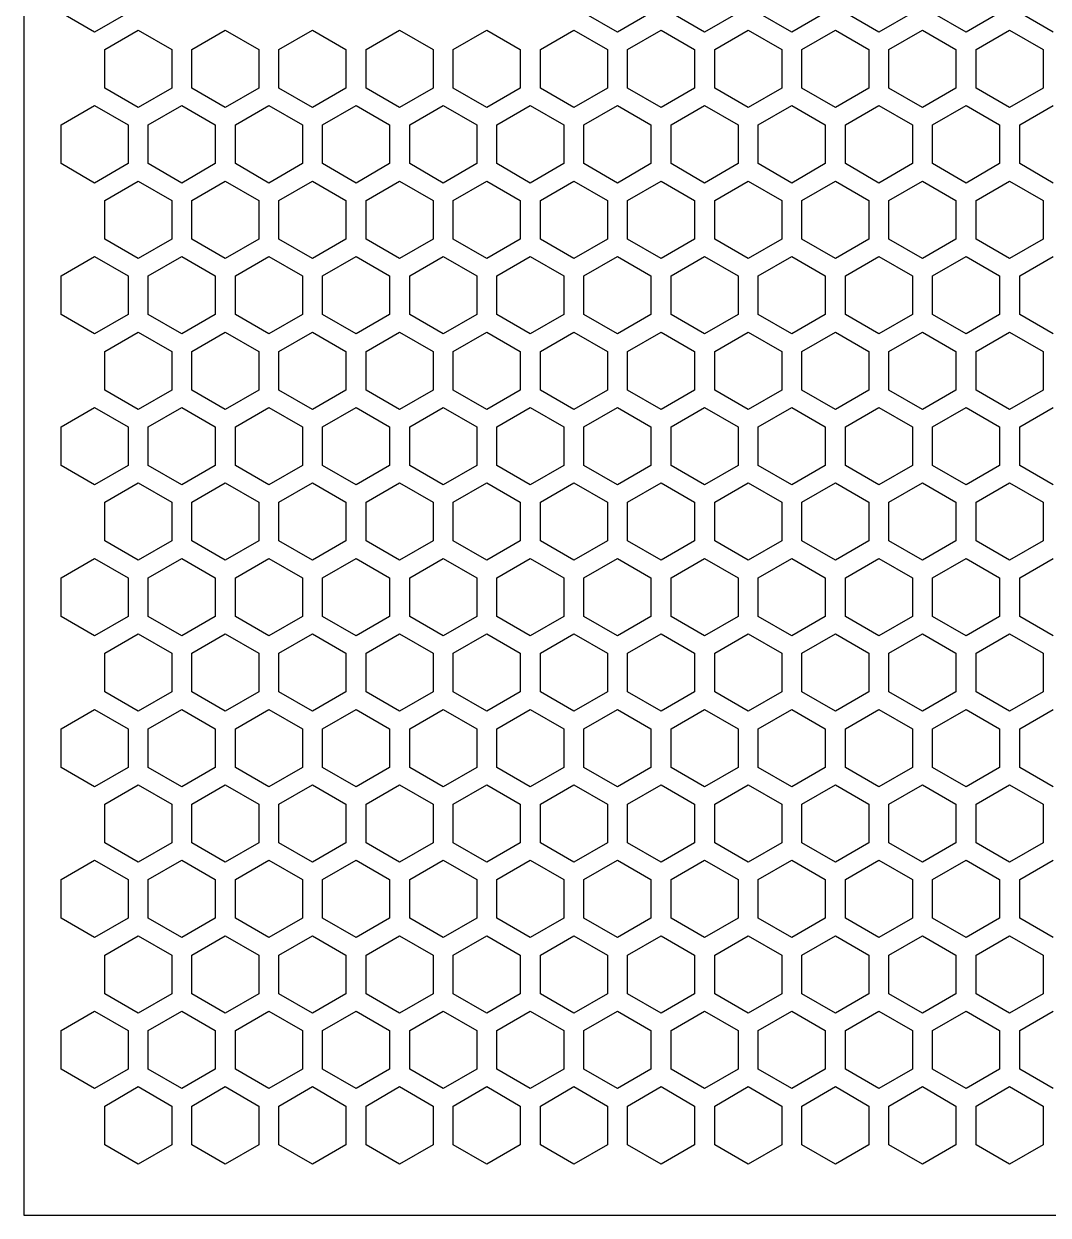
# Model space of a CAD drawing. Header units: metres. Extents: x 0 to 199, y -228 to 0.
# Drawn here: x 0 to 101.8, y -228 to -109.6 of the extents above; entities that cross this region are included whole.
import ezdxf

# ---------------------------------------------------------------- set-up
doc = ezdxf.new("R2010")
doc.units = ezdxf.units.M

msp = doc.modelspace()

# ---------------------------------------------------------------- linework, layer by layer
for p, q in [((0, 0), (0, -228)), ((7.03403, -110.418), (3.70391, -108.495)), ((10.3642, -108.495), (7.03403, -110.418)), ((58.9956, -110.418), (55.6654, -108.495)), ((62.3257, -108.495), (58.9956, -110.418)), ((67.6558, -110.418), (64.3257, -108.495)), ((70.9859, -108.495), (67.6558, -110.418)), ((76.3161, -110.418), (72.9859, -108.495)), ((79.6462, -108.495), (76.3161, -110.418)), ((84.9763, -110.418), (81.6462, -108.495)), ((88.3064, -108.495), (84.9763, -110.418)), ((93.6366, -110.418), (90.3064, -108.495)), ((96.9667, -108.495), (93.6366, -110.418)), ((102.297, -110.418), (98.9667, -108.495)), ((8.03403, -112.15), (11.3642, -110.227)), ((11.3642, -110.227), (14.6943, -112.15)), ((16.6943, -112.15), (20.0244, -110.227)), ((20.0244, -110.227), (23.3545, -112.15)), ((25.3545, -112.15), (28.6847, -110.227)), ((28.6847, -110.227), (32.0148, -112.15)), ((34.0148, -112.15), (37.3449, -110.227)), ((37.3449, -110.227), (40.675, -112.15)), ((42.675, -112.15), (46.0052, -110.227)), ((46.0052, -110.227), (49.3353, -112.15)), ((51.3353, -112.15), (54.6654, -110.227)), ((54.6654, -110.227), (57.9956, -112.15)), ((59.9956, -112.15), (63.3257, -110.227)), ((63.3257, -110.227), (66.6558, -112.15)), ((68.6558, -112.15), (71.9859, -110.227)), ((71.9859, -110.227), (75.3161, -112.15)), ((77.3161, -112.15), (80.6462, -110.227)), ((80.6462, -110.227), (83.9763, -112.15)), ((85.9763, -112.15), (89.3064, -110.227)), ((89.3064, -110.227), (92.6366, -112.15)), ((94.6366, -112.15), (97.9667, -110.227)), ((97.9667, -110.227), (101.297, -112.15)), ((8.03403, -115.995), (8.03403, -112.15)), ((14.6943, -112.15), (14.6943, -115.995)), ((16.6943, -115.995), (16.6943, -112.15)), ((23.3545, -112.15), (23.3545, -115.995)), ((25.3545, -115.995), (25.3545, -112.15)), ((32.0148, -112.15), (32.0148, -115.995)), ((34.0148, -115.995), (34.0148, -112.15)), ((40.675, -112.15), (40.675, -115.995)), ((42.675, -115.995), (42.675, -112.15)), ((49.3353, -112.15), (49.3353, -115.995)), ((51.3353, -115.995), (51.3353, -112.15)), ((57.9956, -112.15), (57.9956, -115.995)), ((59.9956, -115.995), (59.9956, -112.15)), ((66.6558, -112.15), (66.6558, -115.995)), ((68.6558, -115.995), (68.6558, -112.15)), ((75.3161, -112.15), (75.3161, -115.995)), ((77.3161, -115.995), (77.3161, -112.15)), ((83.9763, -112.15), (83.9763, -115.995)), ((85.9763, -115.995), (85.9763, -112.15)), ((92.6366, -112.15), (92.6366, -115.995)), ((94.6366, -115.995), (94.6366, -112.15)), ((101.297, -112.15), (101.297, -115.995)), ((11.3642, -117.918), (8.03403, -115.995)), ((14.6943, -115.995), (11.3642, -117.918)), ((20.0244, -117.918), (16.6943, -115.995)), ((23.3545, -115.995), (20.0244, -117.918)), ((28.6847, -117.918), (25.3545, -115.995)), ((32.0148, -115.995), (28.6847, -117.918)), ((37.3449, -117.918), (34.0148, -115.995)), ((40.675, -115.995), (37.3449, -117.918)), ((46.0052, -117.918), (42.675, -115.995)), ((49.3353, -115.995), (46.0052, -117.918)), ((54.6654, -117.918), (51.3353, -115.995)), ((57.9956, -115.995), (54.6654, -117.918)), ((63.3257, -117.918), (59.9956, -115.995)), ((66.6558, -115.995), (63.3257, -117.918)), ((71.9859, -117.918), (68.6558, -115.995)), ((75.3161, -115.995), (71.9859, -117.918)), ((80.6462, -117.918), (77.3161, -115.995)), ((83.9763, -115.995), (80.6462, -117.918)), ((89.3064, -117.918), (85.9763, -115.995)), ((92.6366, -115.995), (89.3064, -117.918)), ((97.9667, -117.918), (94.6366, -115.995)), ((101.297, -115.995), (97.9667, -117.918)), ((3.70391, -119.65), (7.03403, -117.727)), ((7.03403, -117.727), (10.3642, -119.65)), ((12.3642, -119.65), (15.6943, -117.727)), ((15.6943, -117.727), (19.0244, -119.65)), ((21.0244, -119.65), (24.3545, -117.727)), ((24.3545, -117.727), (27.6847, -119.65)), ((29.6847, -119.65), (33.0148, -117.727)), ((33.0148, -117.727), (36.3449, -119.65)), ((38.3449, -119.65), (41.675, -117.727)), ((41.675, -117.727), (45.0052, -119.65)), ((47.0052, -119.65), (50.3353, -117.727)), ((50.3353, -117.727), (53.6654, -119.65)), ((55.6654, -119.65), (58.9956, -117.727)), ((58.9956, -117.727), (62.3257, -119.65)), ((64.3257, -119.65), (67.6558, -117.727)), ((67.6558, -117.727), (70.9859, -119.65)), ((72.9859, -119.65), (76.3161, -117.727)), ((76.3161, -117.727), (79.6462, -119.65)), ((81.6462, -119.65), (84.9763, -117.727)), ((84.9763, -117.727), (88.3064, -119.65)), ((90.3064, -119.65), (93.6366, -117.727)), ((93.6366, -117.727), (96.9667, -119.65)), ((98.9667, -119.65), (102.297, -117.727)), ((3.70391, -123.495), (3.70391, -119.65)), ((10.3642, -119.65), (10.3642, -123.495)), ((12.3642, -123.495), (12.3642, -119.65)), ((19.0244, -119.65), (19.0244, -123.495)), ((21.0244, -123.495), (21.0244, -119.65)), ((27.6847, -119.65), (27.6847, -123.495)), ((29.6847, -123.495), (29.6847, -119.65)), ((36.3449, -119.65), (36.3449, -123.495)), ((38.3449, -123.495), (38.3449, -119.65)), ((45.0052, -119.65), (45.0052, -123.495)), ((47.0052, -123.495), (47.0052, -119.65)), ((53.6654, -119.65), (53.6654, -123.495)), ((55.6654, -123.495), (55.6654, -119.65)), ((62.3257, -119.65), (62.3257, -123.495)), ((64.3257, -123.495), (64.3257, -119.65)), ((70.9859, -119.65), (70.9859, -123.495)), ((72.9859, -123.495), (72.9859, -119.65)), ((79.6462, -119.65), (79.6462, -123.495)), ((81.6462, -123.495), (81.6462, -119.65)), ((88.3064, -119.65), (88.3064, -123.495)), ((90.3064, -123.495), (90.3064, -119.65)), ((96.9667, -119.65), (96.9667, -123.495)), ((98.9667, -123.495), (98.9667, -119.65)), ((7.03403, -125.418), (3.70391, -123.495)), ((10.3642, -123.495), (7.03403, -125.418)), ((15.6943, -125.418), (12.3642, -123.495)), ((19.0244, -123.495), (15.6943, -125.418)), ((24.3545, -125.418), (21.0244, -123.495)), ((27.6847, -123.495), (24.3545, -125.418)), ((33.0148, -125.418), (29.6847, -123.495)), ((36.3449, -123.495), (33.0148, -125.418)), ((41.675, -125.418), (38.3449, -123.495)), ((45.0052, -123.495), (41.675, -125.418)), ((50.3353, -125.418), (47.0052, -123.495)), ((53.6654, -123.495), (50.3353, -125.418)), ((58.9956, -125.418), (55.6654, -123.495)), ((62.3257, -123.495), (58.9956, -125.418)), ((67.6558, -125.418), (64.3257, -123.495)), ((70.9859, -123.495), (67.6558, -125.418)), ((76.3161, -125.418), (72.9859, -123.495)), ((79.6462, -123.495), (76.3161, -125.418)), ((84.9763, -125.418), (81.6462, -123.495)), ((88.3064, -123.495), (84.9763, -125.418)), ((93.6366, -125.418), (90.3064, -123.495)), ((96.9667, -123.495), (93.6366, -125.418)), ((102.297, -125.418), (98.9667, -123.495)), ((8.03403, -127.15), (11.3642, -125.227)), ((11.3642, -125.227), (14.6943, -127.15)), ((16.6943, -127.15), (20.0244, -125.227)), ((20.0244, -125.227), (23.3545, -127.15)), ((25.3545, -127.15), (28.6847, -125.227)), ((28.6847, -125.227), (32.0148, -127.15)), ((34.0148, -127.15), (37.3449, -125.227)), ((37.3449, -125.227), (40.675, -127.15)), ((42.675, -127.15), (46.0052, -125.227)), ((46.0052, -125.227), (49.3353, -127.15)), ((51.3353, -127.15), (54.6654, -125.227)), ((54.6654, -125.227), (57.9956, -127.15)), ((59.9956, -127.15), (63.3257, -125.227)), ((63.3257, -125.227), (66.6558, -127.15)), ((68.6558, -127.15), (71.9859, -125.227)), ((71.9859, -125.227), (75.3161, -127.15)), ((77.3161, -127.15), (80.6462, -125.227)), ((80.6462, -125.227), (83.9763, -127.15)), ((85.9763, -127.15), (89.3064, -125.227)), ((89.3064, -125.227), (92.6366, -127.15)), ((94.6366, -127.15), (97.9667, -125.227)), ((97.9667, -125.227), (101.297, -127.15)), ((8.03403, -130.995), (8.03403, -127.15)), ((14.6943, -127.15), (14.6943, -130.995)), ((16.6943, -130.995), (16.6943, -127.15)), ((23.3545, -127.15), (23.3545, -130.995)), ((25.3545, -130.995), (25.3545, -127.15)), ((32.0148, -127.15), (32.0148, -130.995)), ((34.0148, -130.995), (34.0148, -127.15)), ((40.675, -127.15), (40.675, -130.995)), ((42.675, -130.995), (42.675, -127.15)), ((49.3353, -127.15), (49.3353, -130.995)), ((51.3353, -130.995), (51.3353, -127.15)), ((57.9956, -127.15), (57.9956, -130.995)), ((59.9956, -130.995), (59.9956, -127.15)), ((66.6558, -127.15), (66.6558, -130.995)), ((68.6558, -130.995), (68.6558, -127.15)), ((75.3161, -127.15), (75.3161, -130.995)), ((77.3161, -130.995), (77.3161, -127.15)), ((83.9763, -127.15), (83.9763, -130.995)), ((85.9763, -130.995), (85.9763, -127.15)), ((92.6366, -127.15), (92.6366, -130.995)), ((94.6366, -130.995), (94.6366, -127.15)), ((101.297, -127.15), (101.297, -130.995)), ((11.3642, -132.918), (8.03403, -130.995)), ((14.6943, -130.995), (11.3642, -132.918)), ((20.0244, -132.918), (16.6943, -130.995)), ((23.3545, -130.995), (20.0244, -132.918)), ((28.6847, -132.918), (25.3545, -130.995)), ((32.0148, -130.995), (28.6847, -132.918)), ((37.3449, -132.918), (34.0148, -130.995)), ((40.675, -130.995), (37.3449, -132.918)), ((46.0052, -132.918), (42.675, -130.995)), ((49.3353, -130.995), (46.0052, -132.918)), ((54.6654, -132.918), (51.3353, -130.995)), ((57.9956, -130.995), (54.6654, -132.918)), ((63.3257, -132.918), (59.9956, -130.995)), ((66.6558, -130.995), (63.3257, -132.918)), ((71.9859, -132.918), (68.6558, -130.995)), ((75.3161, -130.995), (71.9859, -132.918)), ((80.6462, -132.918), (77.3161, -130.995)), ((83.9763, -130.995), (80.6462, -132.918)), ((89.3064, -132.918), (85.9763, -130.995)), ((92.6366, -130.995), (89.3064, -132.918)), ((97.9667, -132.918), (94.6366, -130.995)), ((101.297, -130.995), (97.9667, -132.918)), ((3.70391, -134.65), (7.03403, -132.727)), ((7.03403, -132.727), (10.3642, -134.65)), ((12.3642, -134.65), (15.6943, -132.727)), ((15.6943, -132.727), (19.0244, -134.65)), ((21.0244, -134.65), (24.3545, -132.727)), ((24.3545, -132.727), (27.6847, -134.65)), ((29.6847, -134.65), (33.0148, -132.727)), ((33.0148, -132.727), (36.3449, -134.65)), ((38.3449, -134.65), (41.675, -132.727)), ((41.675, -132.727), (45.0052, -134.65)), ((47.0052, -134.65), (50.3353, -132.727)), ((50.3353, -132.727), (53.6654, -134.65)), ((55.6654, -134.65), (58.9956, -132.727)), ((58.9956, -132.727), (62.3257, -134.65)), ((64.3257, -134.65), (67.6558, -132.727)), ((67.6558, -132.727), (70.9859, -134.65)), ((72.9859, -134.65), (76.3161, -132.727)), ((76.3161, -132.727), (79.6462, -134.65)), ((81.6462, -134.65), (84.9763, -132.727)), ((84.9763, -132.727), (88.3064, -134.65)), ((90.3064, -134.65), (93.6366, -132.727)), ((93.6366, -132.727), (96.9667, -134.65)), ((98.9667, -134.65), (102.297, -132.727)), ((3.70391, -138.495), (3.70391, -134.65)), ((10.3642, -134.65), (10.3642, -138.495)), ((12.3642, -138.495), (12.3642, -134.65)), ((19.0244, -134.65), (19.0244, -138.495)), ((21.0244, -138.495), (21.0244, -134.65)), ((27.6847, -134.65), (27.6847, -138.495)), ((29.6847, -138.495), (29.6847, -134.65)), ((36.3449, -134.65), (36.3449, -138.495)), ((38.3449, -138.495), (38.3449, -134.65)), ((45.0052, -134.65), (45.0052, -138.495)), ((47.0052, -138.495), (47.0052, -134.65)), ((53.6654, -134.65), (53.6654, -138.495)), ((55.6654, -138.495), (55.6654, -134.65)), ((62.3257, -134.65), (62.3257, -138.495)), ((64.3257, -138.495), (64.3257, -134.65)), ((70.9859, -134.65), (70.9859, -138.495)), ((72.9859, -138.495), (72.9859, -134.65)), ((79.6462, -134.65), (79.6462, -138.495)), ((81.6462, -138.495), (81.6462, -134.65)), ((88.3064, -134.65), (88.3064, -138.495)), ((90.3064, -138.495), (90.3064, -134.65)), ((96.9667, -134.65), (96.9667, -138.495)), ((98.9667, -138.495), (98.9667, -134.65)), ((7.03403, -140.418), (3.70391, -138.495)), ((10.3642, -138.495), (7.03403, -140.418)), ((15.6943, -140.418), (12.3642, -138.495)), ((19.0244, -138.495), (15.6943, -140.418)), ((24.3545, -140.418), (21.0244, -138.495)), ((27.6847, -138.495), (24.3545, -140.418)), ((33.0148, -140.418), (29.6847, -138.495)), ((36.3449, -138.495), (33.0148, -140.418)), ((41.675, -140.418), (38.3449, -138.495)), ((45.0052, -138.495), (41.675, -140.418)), ((50.3353, -140.418), (47.0052, -138.495)), ((53.6654, -138.495), (50.3353, -140.418)), ((58.9956, -140.418), (55.6654, -138.495)), ((62.3257, -138.495), (58.9956, -140.418)), ((67.6558, -140.418), (64.3257, -138.495)), ((70.9859, -138.495), (67.6558, -140.418)), ((76.3161, -140.418), (72.9859, -138.495)), ((79.6462, -138.495), (76.3161, -140.418)), ((84.9763, -140.418), (81.6462, -138.495)), ((88.3064, -138.495), (84.9763, -140.418)), ((93.6366, -140.418), (90.3064, -138.495)), ((96.9667, -138.495), (93.6366, -140.418)), ((102.297, -140.418), (98.9667, -138.495)), ((8.03403, -142.15), (11.3642, -140.227)), ((11.3642, -140.227), (14.6943, -142.15)), ((16.6943, -142.15), (20.0244, -140.227)), ((20.0244, -140.227), (23.3545, -142.15)), ((25.3545, -142.15), (28.6847, -140.227)), ((28.6847, -140.227), (32.0148, -142.15)), ((34.0148, -142.15), (37.3449, -140.227)), ((37.3449, -140.227), (40.675, -142.15)), ((42.675, -142.15), (46.0052, -140.227)), ((46.0052, -140.227), (49.3353, -142.15)), ((51.3353, -142.15), (54.6654, -140.227)), ((54.6654, -140.227), (57.9956, -142.15)), ((59.9956, -142.15), (63.3257, -140.227)), ((63.3257, -140.227), (66.6558, -142.15)), ((68.6558, -142.15), (71.9859, -140.227)), ((71.9859, -140.227), (75.3161, -142.15)), ((77.3161, -142.15), (80.6462, -140.227)), ((80.6462, -140.227), (83.9763, -142.15)), ((85.9763, -142.15), (89.3064, -140.227)), ((89.3064, -140.227), (92.6366, -142.15)), ((94.6366, -142.15), (97.9667, -140.227)), ((97.9667, -140.227), (101.297, -142.15)), ((8.03403, -145.995), (8.03403, -142.15)), ((14.6943, -142.15), (14.6943, -145.995)), ((16.6943, -145.995), (16.6943, -142.15)), ((23.3545, -142.15), (23.3545, -145.995)), ((25.3545, -145.995), (25.3545, -142.15)), ((32.0148, -142.15), (32.0148, -145.995)), ((34.0148, -145.995), (34.0148, -142.15)), ((40.675, -142.15), (40.675, -145.995)), ((42.675, -145.995), (42.675, -142.15)), ((49.3353, -142.15), (49.3353, -145.995)), ((51.3353, -145.995), (51.3353, -142.15)), ((57.9956, -142.15), (57.9956, -145.995)), ((59.9956, -145.995), (59.9956, -142.15)), ((66.6558, -142.15), (66.6558, -145.995)), ((68.6558, -145.995), (68.6558, -142.15)), ((75.3161, -142.15), (75.3161, -145.995)), ((77.3161, -145.995), (77.3161, -142.15)), ((83.9763, -142.15), (83.9763, -145.995)), ((85.9763, -145.995), (85.9763, -142.15)), ((92.6366, -142.15), (92.6366, -145.995)), ((94.6366, -145.995), (94.6366, -142.15)), ((101.297, -142.15), (101.297, -145.995)), ((11.3642, -147.918), (8.03403, -145.995)), ((14.6943, -145.995), (11.3642, -147.918)), ((20.0244, -147.918), (16.6943, -145.995)), ((23.3545, -145.995), (20.0244, -147.918)), ((28.6847, -147.918), (25.3545, -145.995)), ((32.0148, -145.995), (28.6847, -147.918)), ((37.3449, -147.918), (34.0148, -145.995)), ((40.675, -145.995), (37.3449, -147.918)), ((46.0052, -147.918), (42.675, -145.995)), ((49.3353, -145.995), (46.0052, -147.918)), ((54.6654, -147.918), (51.3353, -145.995)), ((57.9956, -145.995), (54.6654, -147.918)), ((63.3257, -147.918), (59.9956, -145.995)), ((66.6558, -145.995), (63.3257, -147.918)), ((71.9859, -147.918), (68.6558, -145.995)), ((75.3161, -145.995), (71.9859, -147.918)), ((80.6462, -147.918), (77.3161, -145.995)), ((83.9763, -145.995), (80.6462, -147.918)), ((89.3064, -147.918), (85.9763, -145.995)), ((92.6366, -145.995), (89.3064, -147.918)), ((97.9667, -147.918), (94.6366, -145.995)), ((101.297, -145.995), (97.9667, -147.918)), ((3.70391, -149.65), (7.03403, -147.727)), ((7.03403, -147.727), (10.3642, -149.65)), ((12.3642, -149.65), (15.6943, -147.727)), ((15.6943, -147.727), (19.0244, -149.65)), ((21.0244, -149.65), (24.3545, -147.727)), ((24.3545, -147.727), (27.6847, -149.65)), ((29.6847, -149.65), (33.0148, -147.727)), ((33.0148, -147.727), (36.3449, -149.65)), ((38.3449, -149.65), (41.675, -147.727)), ((41.675, -147.727), (45.0052, -149.65)), ((47.0052, -149.65), (50.3353, -147.727)), ((50.3353, -147.727), (53.6654, -149.65)), ((55.6654, -149.65), (58.9956, -147.727)), ((58.9956, -147.727), (62.3257, -149.65)), ((64.3257, -149.65), (67.6558, -147.727)), ((67.6558, -147.727), (70.9859, -149.65)), ((72.9859, -149.65), (76.3161, -147.727)), ((76.3161, -147.727), (79.6462, -149.65)), ((81.6462, -149.65), (84.9763, -147.727)), ((84.9763, -147.727), (88.3064, -149.65)), ((90.3064, -149.65), (93.6366, -147.727)), ((93.6366, -147.727), (96.9667, -149.65)), ((98.9667, -149.65), (102.297, -147.727)), ((3.70391, -153.495), (3.70391, -149.65)), ((10.3642, -149.65), (10.3642, -153.495)), ((12.3642, -153.495), (12.3642, -149.65)), ((19.0244, -149.65), (19.0244, -153.495)), ((21.0244, -153.495), (21.0244, -149.65)), ((27.6847, -149.65), (27.6847, -153.495)), ((29.6847, -153.495), (29.6847, -149.65)), ((36.3449, -149.65), (36.3449, -153.495)), ((38.3449, -153.495), (38.3449, -149.65)), ((45.0052, -149.65), (45.0052, -153.495)), ((47.0052, -153.495), (47.0052, -149.65)), ((53.6654, -149.65), (53.6654, -153.495)), ((55.6654, -153.495), (55.6654, -149.65)), ((62.3257, -149.65), (62.3257, -153.495)), ((64.3257, -153.495), (64.3257, -149.65)), ((70.9859, -149.65), (70.9859, -153.495)), ((72.9859, -153.495), (72.9859, -149.65)), ((79.6462, -149.65), (79.6462, -153.495)), ((81.6462, -153.495), (81.6462, -149.65)), ((88.3064, -149.65), (88.3064, -153.495)), ((90.3064, -153.495), (90.3064, -149.65)), ((96.9667, -149.65), (96.9667, -153.495)), ((98.9667, -153.495), (98.9667, -149.65)), ((7.03403, -155.418), (3.70391, -153.495)), ((10.3642, -153.495), (7.03403, -155.418)), ((15.6943, -155.418), (12.3642, -153.495)), ((19.0244, -153.495), (15.6943, -155.418)), ((24.3545, -155.418), (21.0244, -153.495)), ((27.6847, -153.495), (24.3545, -155.418)), ((33.0148, -155.418), (29.6847, -153.495)), ((36.3449, -153.495), (33.0148, -155.418)), ((41.675, -155.418), (38.3449, -153.495)), ((45.0052, -153.495), (41.675, -155.418)), ((50.3353, -155.418), (47.0052, -153.495)), ((53.6654, -153.495), (50.3353, -155.418)), ((58.9956, -155.418), (55.6654, -153.495)), ((62.3257, -153.495), (58.9956, -155.418)), ((67.6558, -155.418), (64.3257, -153.495)), ((70.9859, -153.495), (67.6558, -155.418)), ((76.3161, -155.418), (72.9859, -153.495)), ((79.6462, -153.495), (76.3161, -155.418)), ((84.9763, -155.418), (81.6462, -153.495)), ((88.3064, -153.495), (84.9763, -155.418)), ((93.6366, -155.418), (90.3064, -153.495)), ((96.9667, -153.495), (93.6366, -155.418)), ((102.297, -155.418), (98.9667, -153.495)), ((8.03403, -157.15), (11.3642, -155.227)), ((11.3642, -155.227), (14.6943, -157.15)), ((16.6943, -157.15), (20.0244, -155.227)), ((20.0244, -155.227), (23.3545, -157.15)), ((25.3545, -157.15), (28.6847, -155.227)), ((28.6847, -155.227), (32.0148, -157.15)), ((34.0148, -157.15), (37.3449, -155.227)), ((37.3449, -155.227), (40.675, -157.15)), ((42.675, -157.15), (46.0052, -155.227)), ((46.0052, -155.227), (49.3353, -157.15)), ((51.3353, -157.15), (54.6654, -155.227)), ((54.6654, -155.227), (57.9956, -157.15)), ((59.9956, -157.15), (63.3257, -155.227)), ((63.3257, -155.227), (66.6558, -157.15)), ((68.6558, -157.15), (71.9859, -155.227)), ((71.9859, -155.227), (75.3161, -157.15)), ((77.3161, -157.15), (80.6462, -155.227)), ((80.6462, -155.227), (83.9763, -157.15)), ((85.9763, -157.15), (89.3064, -155.227)), ((89.3064, -155.227), (92.6366, -157.15)), ((94.6366, -157.15), (97.9667, -155.227)), ((97.9667, -155.227), (101.297, -157.15)), ((8.03403, -160.995), (8.03403, -157.15)), ((14.6943, -157.15), (14.6943, -160.995)), ((16.6943, -160.995), (16.6943, -157.15)), ((23.3545, -157.15), (23.3545, -160.995)), ((25.3545, -160.995), (25.3545, -157.15)), ((32.0148, -157.15), (32.0148, -160.995)), ((34.0148, -160.995), (34.0148, -157.15)), ((40.675, -157.15), (40.675, -160.995)), ((42.675, -160.995), (42.675, -157.15)), ((49.3353, -157.15), (49.3353, -160.995)), ((51.3353, -160.995), (51.3353, -157.15)), ((57.9956, -157.15), (57.9956, -160.995)), ((59.9956, -160.995), (59.9956, -157.15)), ((66.6558, -157.15), (66.6558, -160.995)), ((68.6558, -160.995), (68.6558, -157.15)), ((75.3161, -157.15), (75.3161, -160.995)), ((77.3161, -160.995), (77.3161, -157.15)), ((83.9763, -157.15), (83.9763, -160.995)), ((85.9763, -160.995), (85.9763, -157.15)), ((92.6366, -157.15), (92.6366, -160.995)), ((94.6366, -160.995), (94.6366, -157.15)), ((101.297, -157.15), (101.297, -160.995)), ((11.3642, -162.918), (8.03403, -160.995)), ((14.6943, -160.995), (11.3642, -162.918)), ((20.0244, -162.918), (16.6943, -160.995)), ((23.3545, -160.995), (20.0244, -162.918)), ((28.6847, -162.918), (25.3545, -160.995)), ((32.0148, -160.995), (28.6847, -162.918)), ((37.3449, -162.918), (34.0148, -160.995)), ((40.675, -160.995), (37.3449, -162.918)), ((46.0052, -162.918), (42.675, -160.995)), ((49.3353, -160.995), (46.0052, -162.918)), ((54.6654, -162.918), (51.3353, -160.995)), ((57.9956, -160.995), (54.6654, -162.918)), ((63.3257, -162.918), (59.9956, -160.995)), ((66.6558, -160.995), (63.3257, -162.918)), ((71.9859, -162.918), (68.6558, -160.995)), ((75.3161, -160.995), (71.9859, -162.918)), ((80.6462, -162.918), (77.3161, -160.995)), ((83.9763, -160.995), (80.6462, -162.918)), ((89.3064, -162.918), (85.9763, -160.995)), ((92.6366, -160.995), (89.3064, -162.918)), ((97.9667, -162.918), (94.6366, -160.995)), ((101.297, -160.995), (97.9667, -162.918)), ((3.70391, -164.65), (7.03403, -162.727)), ((7.03403, -162.727), (10.3642, -164.65)), ((12.3642, -164.65), (15.6943, -162.727)), ((15.6943, -162.727), (19.0244, -164.65)), ((21.0244, -164.65), (24.3545, -162.727)), ((24.3545, -162.727), (27.6847, -164.65)), ((29.6847, -164.65), (33.0148, -162.727)), ((33.0148, -162.727), (36.3449, -164.65)), ((38.3449, -164.65), (41.675, -162.727)), ((41.675, -162.727), (45.0052, -164.65)), ((47.0052, -164.65), (50.3353, -162.727)), ((50.3353, -162.727), (53.6654, -164.65)), ((55.6654, -164.65), (58.9956, -162.727)), ((58.9956, -162.727), (62.3257, -164.65)), ((64.3257, -164.65), (67.6558, -162.727)), ((67.6558, -162.727), (70.9859, -164.65)), ((72.9859, -164.65), (76.3161, -162.727)), ((76.3161, -162.727), (79.6462, -164.65)), ((81.6462, -164.65), (84.9763, -162.727)), ((84.9763, -162.727), (88.3064, -164.65)), ((90.3064, -164.65), (93.6366, -162.727)), ((93.6366, -162.727), (96.9667, -164.65)), ((98.9667, -164.65), (102.297, -162.727)), ((3.70391, -168.495), (3.70391, -164.65)), ((10.3642, -164.65), (10.3642, -168.495)), ((12.3642, -168.495), (12.3642, -164.65)), ((19.0244, -164.65), (19.0244, -168.495)), ((21.0244, -168.495), (21.0244, -164.65)), ((27.6847, -164.65), (27.6847, -168.495)), ((29.6847, -168.495), (29.6847, -164.65)), ((36.3449, -164.65), (36.3449, -168.495)), ((38.3449, -168.495), (38.3449, -164.65)), ((45.0052, -164.65), (45.0052, -168.495)), ((47.0052, -168.495), (47.0052, -164.65)), ((53.6654, -164.65), (53.6654, -168.495)), ((55.6654, -168.495), (55.6654, -164.65)), ((62.3257, -164.65), (62.3257, -168.495)), ((64.3257, -168.495), (64.3257, -164.65)), ((70.9859, -164.65), (70.9859, -168.495)), ((72.9859, -168.495), (72.9859, -164.65)), ((79.6462, -164.65), (79.6462, -168.495)), ((81.6462, -168.495), (81.6462, -164.65)), ((88.3064, -164.65), (88.3064, -168.495)), ((90.3064, -168.495), (90.3064, -164.65)), ((96.9667, -164.65), (96.9667, -168.495)), ((98.9667, -168.495), (98.9667, -164.65)), ((7.03403, -170.418), (3.70391, -168.495)), ((10.3642, -168.495), (7.03403, -170.418)), ((15.6943, -170.418), (12.3642, -168.495)), ((19.0244, -168.495), (15.6943, -170.418)), ((24.3545, -170.418), (21.0244, -168.495)), ((27.6847, -168.495), (24.3545, -170.418)), ((33.0148, -170.418), (29.6847, -168.495)), ((36.3449, -168.495), (33.0148, -170.418)), ((41.675, -170.418), (38.3449, -168.495)), ((45.0052, -168.495), (41.675, -170.418)), ((50.3353, -170.418), (47.0052, -168.495)), ((53.6654, -168.495), (50.3353, -170.418)), ((58.9956, -170.418), (55.6654, -168.495)), ((62.3257, -168.495), (58.9956, -170.418)), ((67.6558, -170.418), (64.3257, -168.495)), ((70.9859, -168.495), (67.6558, -170.418)), ((76.3161, -170.418), (72.9859, -168.495)), ((79.6462, -168.495), (76.3161, -170.418)), ((84.9763, -170.418), (81.6462, -168.495)), ((88.3064, -168.495), (84.9763, -170.418)), ((93.6366, -170.418), (90.3064, -168.495)), ((96.9667, -168.495), (93.6366, -170.418)), ((102.297, -170.418), (98.9667, -168.495)), ((8.03403, -172.15), (11.3642, -170.227)), ((11.3642, -170.227), (14.6943, -172.15)), ((16.6943, -172.15), (20.0244, -170.227)), ((20.0244, -170.227), (23.3545, -172.15)), ((25.3545, -172.15), (28.6847, -170.227)), ((28.6847, -170.227), (32.0148, -172.15)), ((34.0148, -172.15), (37.3449, -170.227)), ((37.3449, -170.227), (40.675, -172.15)), ((42.675, -172.15), (46.0052, -170.227)), ((46.0052, -170.227), (49.3353, -172.15)), ((51.3353, -172.15), (54.6654, -170.227)), ((54.6654, -170.227), (57.9956, -172.15)), ((59.9956, -172.15), (63.3257, -170.227)), ((63.3257, -170.227), (66.6558, -172.15)), ((68.6558, -172.15), (71.9859, -170.227)), ((71.9859, -170.227), (75.3161, -172.15)), ((77.3161, -172.15), (80.6462, -170.227)), ((80.6462, -170.227), (83.9763, -172.15)), ((85.9763, -172.15), (89.3064, -170.227)), ((89.3064, -170.227), (92.6366, -172.15)), ((94.6366, -172.15), (97.9667, -170.227)), ((97.9667, -170.227), (101.297, -172.15)), ((8.03403, -175.995), (8.03403, -172.15)), ((14.6943, -172.15), (14.6943, -175.995)), ((16.6943, -175.995), (16.6943, -172.15)), ((23.3545, -172.15), (23.3545, -175.995)), ((25.3545, -175.995), (25.3545, -172.15)), ((32.0148, -172.15), (32.0148, -175.995)), ((34.0148, -175.995), (34.0148, -172.15)), ((40.675, -172.15), (40.675, -175.995)), ((42.675, -175.995), (42.675, -172.15)), ((49.3353, -172.15), (49.3353, -175.995)), ((51.3353, -175.995), (51.3353, -172.15)), ((57.9956, -172.15), (57.9956, -175.995)), ((59.9956, -175.995), (59.9956, -172.15)), ((66.6558, -172.15), (66.6558, -175.995)), ((68.6558, -175.995), (68.6558, -172.15)), ((75.3161, -172.15), (75.3161, -175.995)), ((77.3161, -175.995), (77.3161, -172.15)), ((83.9763, -172.15), (83.9763, -175.995)), ((85.9763, -175.995), (85.9763, -172.15)), ((92.6366, -172.15), (92.6366, -175.995)), ((94.6366, -175.995), (94.6366, -172.15)), ((101.297, -172.15), (101.297, -175.995)), ((11.3642, -177.918), (8.03403, -175.995)), ((14.6943, -175.995), (11.3642, -177.918)), ((20.0244, -177.918), (16.6943, -175.995)), ((23.3545, -175.995), (20.0244, -177.918)), ((28.6847, -177.918), (25.3545, -175.995)), ((32.0148, -175.995), (28.6847, -177.918)), ((37.3449, -177.918), (34.0148, -175.995)), ((40.675, -175.995), (37.3449, -177.918)), ((46.0052, -177.918), (42.675, -175.995)), ((49.3353, -175.995), (46.0052, -177.918)), ((54.6654, -177.918), (51.3353, -175.995)), ((57.9956, -175.995), (54.6654, -177.918)), ((63.3257, -177.918), (59.9956, -175.995)), ((66.6558, -175.995), (63.3257, -177.918)), ((71.9859, -177.918), (68.6558, -175.995)), ((75.3161, -175.995), (71.9859, -177.918)), ((80.6462, -177.918), (77.3161, -175.995)), ((83.9763, -175.995), (80.6462, -177.918)), ((89.3064, -177.918), (85.9763, -175.995)), ((92.6366, -175.995), (89.3064, -177.918)), ((97.9667, -177.918), (94.6366, -175.995)), ((101.297, -175.995), (97.9667, -177.918)), ((3.70391, -179.65), (7.03403, -177.727)), ((7.03403, -177.727), (10.3642, -179.65)), ((12.3642, -179.65), (15.6943, -177.727)), ((15.6943, -177.727), (19.0244, -179.65)), ((21.0244, -179.65), (24.3545, -177.727)), ((24.3545, -177.727), (27.6847, -179.65)), ((29.6847, -179.65), (33.0148, -177.727)), ((33.0148, -177.727), (36.3449, -179.65)), ((38.3449, -179.65), (41.675, -177.727)), ((41.675, -177.727), (45.0052, -179.65)), ((47.0052, -179.65), (50.3353, -177.727)), ((50.3353, -177.727), (53.6654, -179.65)), ((55.6654, -179.65), (58.9956, -177.727)), ((58.9956, -177.727), (62.3257, -179.65)), ((64.3257, -179.65), (67.6558, -177.727)), ((67.6558, -177.727), (70.9859, -179.65)), ((72.9859, -179.65), (76.3161, -177.727)), ((76.3161, -177.727), (79.6462, -179.65)), ((81.6462, -179.65), (84.9763, -177.727)), ((84.9763, -177.727), (88.3064, -179.65)), ((90.3064, -179.65), (93.6366, -177.727)), ((93.6366, -177.727), (96.9667, -179.65)), ((98.9667, -179.65), (102.297, -177.727)), ((3.70391, -183.495), (3.70391, -179.65)), ((10.3642, -179.65), (10.3642, -183.495)), ((12.3642, -183.495), (12.3642, -179.65)), ((19.0244, -179.65), (19.0244, -183.495)), ((21.0244, -183.495), (21.0244, -179.65)), ((27.6847, -179.65), (27.6847, -183.495)), ((29.6847, -183.495), (29.6847, -179.65)), ((36.3449, -179.65), (36.3449, -183.495)), ((38.3449, -183.495), (38.3449, -179.65)), ((45.0052, -179.65), (45.0052, -183.495)), ((47.0052, -183.495), (47.0052, -179.65)), ((53.6654, -179.65), (53.6654, -183.495)), ((55.6654, -183.495), (55.6654, -179.65)), ((62.3257, -179.65), (62.3257, -183.495)), ((64.3257, -183.495), (64.3257, -179.65)), ((70.9859, -179.65), (70.9859, -183.495)), ((72.9859, -183.495), (72.9859, -179.65)), ((79.6462, -179.65), (79.6462, -183.495)), ((81.6462, -183.495), (81.6462, -179.65)), ((88.3064, -179.65), (88.3064, -183.495)), ((90.3064, -183.495), (90.3064, -179.65)), ((96.9667, -179.65), (96.9667, -183.495)), ((98.9667, -183.495), (98.9667, -179.65)), ((7.03403, -185.418), (3.70391, -183.495)), ((10.3642, -183.495), (7.03403, -185.418)), ((15.6943, -185.418), (12.3642, -183.495)), ((19.0244, -183.495), (15.6943, -185.418)), ((24.3545, -185.418), (21.0244, -183.495)), ((27.6847, -183.495), (24.3545, -185.418)), ((33.0148, -185.418), (29.6847, -183.495)), ((36.3449, -183.495), (33.0148, -185.418)), ((41.675, -185.418), (38.3449, -183.495)), ((45.0052, -183.495), (41.675, -185.418)), ((50.3353, -185.418), (47.0052, -183.495)), ((53.6654, -183.495), (50.3353, -185.418)), ((58.9956, -185.418), (55.6654, -183.495)), ((62.3257, -183.495), (58.9956, -185.418)), ((67.6558, -185.418), (64.3257, -183.495)), ((70.9859, -183.495), (67.6558, -185.418)), ((76.3161, -185.418), (72.9859, -183.495)), ((79.6462, -183.495), (76.3161, -185.418)), ((84.9763, -185.418), (81.6462, -183.495)), ((88.3064, -183.495), (84.9763, -185.418)), ((93.6366, -185.418), (90.3064, -183.495)), ((96.9667, -183.495), (93.6366, -185.418)), ((102.297, -185.418), (98.9667, -183.495)), ((8.03403, -187.15), (11.3642, -185.227)), ((11.3642, -185.227), (14.6943, -187.15)), ((16.6943, -187.15), (20.0244, -185.227)), ((20.0244, -185.227), (23.3545, -187.15)), ((25.3545, -187.15), (28.6847, -185.227)), ((28.6847, -185.227), (32.0148, -187.15)), ((34.0148, -187.15), (37.3449, -185.227)), ((37.3449, -185.227), (40.675, -187.15)), ((42.675, -187.15), (46.0052, -185.227)), ((46.0052, -185.227), (49.3353, -187.15)), ((51.3353, -187.15), (54.6654, -185.227)), ((54.6654, -185.227), (57.9956, -187.15)), ((59.9956, -187.15), (63.3257, -185.227)), ((63.3257, -185.227), (66.6558, -187.15)), ((68.6558, -187.15), (71.9859, -185.227)), ((71.9859, -185.227), (75.3161, -187.15)), ((77.3161, -187.15), (80.6462, -185.227)), ((80.6462, -185.227), (83.9763, -187.15)), ((85.9763, -187.15), (89.3064, -185.227)), ((89.3064, -185.227), (92.6366, -187.15)), ((94.6366, -187.15), (97.9667, -185.227)), ((97.9667, -185.227), (101.297, -187.15)), ((8.03403, -190.995), (8.03403, -187.15)), ((14.6943, -187.15), (14.6943, -190.995)), ((16.6943, -190.995), (16.6943, -187.15)), ((23.3545, -187.15), (23.3545, -190.995)), ((25.3545, -190.995), (25.3545, -187.15)), ((32.0148, -187.15), (32.0148, -190.995)), ((34.0148, -190.995), (34.0148, -187.15)), ((40.675, -187.15), (40.675, -190.995)), ((42.675, -190.995), (42.675, -187.15)), ((49.3353, -187.15), (49.3353, -190.995)), ((51.3353, -190.995), (51.3353, -187.15)), ((57.9956, -187.15), (57.9956, -190.995)), ((59.9956, -190.995), (59.9956, -187.15)), ((66.6558, -187.15), (66.6558, -190.995)), ((68.6558, -190.995), (68.6558, -187.15)), ((75.3161, -187.15), (75.3161, -190.995)), ((77.3161, -190.995), (77.3161, -187.15)), ((83.9763, -187.15), (83.9763, -190.995)), ((85.9763, -190.995), (85.9763, -187.15)), ((92.6366, -187.15), (92.6366, -190.995)), ((94.6366, -190.995), (94.6366, -187.15)), ((101.297, -187.15), (101.297, -190.995)), ((11.3642, -192.918), (8.03403, -190.995)), ((14.6943, -190.995), (11.3642, -192.918)), ((20.0244, -192.918), (16.6943, -190.995)), ((23.3545, -190.995), (20.0244, -192.918)), ((28.6847, -192.918), (25.3545, -190.995)), ((32.0148, -190.995), (28.6847, -192.918)), ((37.3449, -192.918), (34.0148, -190.995)), ((40.675, -190.995), (37.3449, -192.918)), ((46.0052, -192.918), (42.675, -190.995)), ((49.3353, -190.995), (46.0052, -192.918)), ((54.6654, -192.918), (51.3353, -190.995)), ((57.9956, -190.995), (54.6654, -192.918)), ((63.3257, -192.918), (59.9956, -190.995)), ((66.6558, -190.995), (63.3257, -192.918)), ((71.9859, -192.918), (68.6558, -190.995)), ((75.3161, -190.995), (71.9859, -192.918)), ((80.6462, -192.918), (77.3161, -190.995)), ((83.9763, -190.995), (80.6462, -192.918)), ((89.3064, -192.918), (85.9763, -190.995)), ((92.6366, -190.995), (89.3064, -192.918)), ((97.9667, -192.918), (94.6366, -190.995)), ((101.297, -190.995), (97.9667, -192.918)), ((3.70391, -194.65), (7.03403, -192.727)), ((7.03403, -192.727), (10.3642, -194.65)), ((12.3642, -194.65), (15.6943, -192.727)), ((15.6943, -192.727), (19.0244, -194.65)), ((21.0244, -194.65), (24.3545, -192.727)), ((24.3545, -192.727), (27.6847, -194.65)), ((29.6847, -194.65), (33.0148, -192.727)), ((33.0148, -192.727), (36.3449, -194.65)), ((38.3449, -194.65), (41.675, -192.727)), ((41.675, -192.727), (45.0052, -194.65)), ((47.0052, -194.65), (50.3353, -192.727)), ((50.3353, -192.727), (53.6654, -194.65)), ((55.6654, -194.65), (58.9956, -192.727)), ((58.9956, -192.727), (62.3257, -194.65)), ((64.3257, -194.65), (67.6558, -192.727)), ((67.6558, -192.727), (70.9859, -194.65)), ((72.9859, -194.65), (76.3161, -192.727)), ((76.3161, -192.727), (79.6462, -194.65)), ((81.6462, -194.65), (84.9763, -192.727)), ((84.9763, -192.727), (88.3064, -194.65)), ((90.3064, -194.65), (93.6366, -192.727)), ((93.6366, -192.727), (96.9667, -194.65)), ((98.9667, -194.65), (102.297, -192.727)), ((3.70391, -198.495), (3.70391, -194.65)), ((10.3642, -194.65), (10.3642, -198.495)), ((12.3642, -198.495), (12.3642, -194.65)), ((19.0244, -194.65), (19.0244, -198.495)), ((21.0244, -198.495), (21.0244, -194.65)), ((27.6847, -194.65), (27.6847, -198.495)), ((29.6847, -198.495), (29.6847, -194.65)), ((36.3449, -194.65), (36.3449, -198.495)), ((38.3449, -198.495), (38.3449, -194.65)), ((45.0052, -194.65), (45.0052, -198.495)), ((47.0052, -198.495), (47.0052, -194.65)), ((53.6654, -194.65), (53.6654, -198.495)), ((55.6654, -198.495), (55.6654, -194.65)), ((62.3257, -194.65), (62.3257, -198.495)), ((64.3257, -198.495), (64.3257, -194.65)), ((70.9859, -194.65), (70.9859, -198.495)), ((72.9859, -198.495), (72.9859, -194.65)), ((79.6462, -194.65), (79.6462, -198.495)), ((81.6462, -198.495), (81.6462, -194.65)), ((88.3064, -194.65), (88.3064, -198.495)), ((90.3064, -198.495), (90.3064, -194.65)), ((96.9667, -194.65), (96.9667, -198.495)), ((98.9667, -198.495), (98.9667, -194.65)), ((7.03403, -200.418), (3.70391, -198.495)), ((10.3642, -198.495), (7.03403, -200.418)), ((15.6943, -200.418), (12.3642, -198.495)), ((19.0244, -198.495), (15.6943, -200.418)), ((24.3545, -200.418), (21.0244, -198.495)), ((27.6847, -198.495), (24.3545, -200.418)), ((33.0148, -200.418), (29.6847, -198.495)), ((36.3449, -198.495), (33.0148, -200.418)), ((41.675, -200.418), (38.3449, -198.495)), ((45.0052, -198.495), (41.675, -200.418)), ((50.3353, -200.418), (47.0052, -198.495)), ((53.6654, -198.495), (50.3353, -200.418)), ((58.9956, -200.418), (55.6654, -198.495)), ((62.3257, -198.495), (58.9956, -200.418)), ((67.6558, -200.418), (64.3257, -198.495)), ((70.9859, -198.495), (67.6558, -200.418)), ((76.3161, -200.418), (72.9859, -198.495)), ((79.6462, -198.495), (76.3161, -200.418)), ((84.9763, -200.418), (81.6462, -198.495)), ((88.3064, -198.495), (84.9763, -200.418)), ((93.6366, -200.418), (90.3064, -198.495)), ((96.9667, -198.495), (93.6366, -200.418)), ((102.297, -200.418), (98.9667, -198.495)), ((8.03403, -202.15), (11.3642, -200.227)), ((11.3642, -200.227), (14.6943, -202.15)), ((16.6943, -202.15), (20.0244, -200.227)), ((20.0244, -200.227), (23.3545, -202.15)), ((25.3545, -202.15), (28.6847, -200.227)), ((28.6847, -200.227), (32.0148, -202.15)), ((34.0148, -202.15), (37.3449, -200.227)), ((37.3449, -200.227), (40.675, -202.15)), ((42.675, -202.15), (46.0052, -200.227)), ((46.0052, -200.227), (49.3353, -202.15)), ((51.3353, -202.15), (54.6654, -200.227)), ((54.6654, -200.227), (57.9956, -202.15)), ((59.9956, -202.15), (63.3257, -200.227)), ((63.3257, -200.227), (66.6558, -202.15)), ((68.6558, -202.15), (71.9859, -200.227)), ((71.9859, -200.227), (75.3161, -202.15)), ((77.3161, -202.15), (80.6462, -200.227)), ((80.6462, -200.227), (83.9763, -202.15)), ((85.9763, -202.15), (89.3064, -200.227)), ((89.3064, -200.227), (92.6366, -202.15)), ((94.6366, -202.15), (97.9667, -200.227)), ((97.9667, -200.227), (101.297, -202.15)), ((8.03403, -205.995), (8.03403, -202.15)), ((14.6943, -202.15), (14.6943, -205.995)), ((16.6943, -205.995), (16.6943, -202.15)), ((23.3545, -202.15), (23.3545, -205.995)), ((25.3545, -205.995), (25.3545, -202.15)), ((32.0148, -202.15), (32.0148, -205.995)), ((34.0148, -205.995), (34.0148, -202.15)), ((40.675, -202.15), (40.675, -205.995)), ((42.675, -205.995), (42.675, -202.15)), ((49.3353, -202.15), (49.3353, -205.995)), ((51.3353, -205.995), (51.3353, -202.15)), ((57.9956, -202.15), (57.9956, -205.995)), ((59.9956, -205.995), (59.9956, -202.15)), ((66.6558, -202.15), (66.6558, -205.995)), ((68.6558, -205.995), (68.6558, -202.15)), ((75.3161, -202.15), (75.3161, -205.995)), ((77.3161, -205.995), (77.3161, -202.15)), ((83.9763, -202.15), (83.9763, -205.995)), ((85.9763, -205.995), (85.9763, -202.15)), ((92.6366, -202.15), (92.6366, -205.995)), ((94.6366, -205.995), (94.6366, -202.15)), ((101.297, -202.15), (101.297, -205.995)), ((11.3642, -207.918), (8.03403, -205.995)), ((14.6943, -205.995), (11.3642, -207.918)), ((20.0244, -207.918), (16.6943, -205.995)), ((23.3545, -205.995), (20.0244, -207.918)), ((28.6847, -207.918), (25.3545, -205.995)), ((32.0148, -205.995), (28.6847, -207.918)), ((37.3449, -207.918), (34.0148, -205.995)), ((40.675, -205.995), (37.3449, -207.918)), ((46.0052, -207.918), (42.675, -205.995)), ((49.3353, -205.995), (46.0052, -207.918)), ((54.6654, -207.918), (51.3353, -205.995)), ((57.9956, -205.995), (54.6654, -207.918)), ((63.3257, -207.918), (59.9956, -205.995)), ((66.6558, -205.995), (63.3257, -207.918)), ((71.9859, -207.918), (68.6558, -205.995)), ((75.3161, -205.995), (71.9859, -207.918)), ((80.6462, -207.918), (77.3161, -205.995)), ((83.9763, -205.995), (80.6462, -207.918)), ((89.3064, -207.918), (85.9763, -205.995)), ((92.6366, -205.995), (89.3064, -207.918)), ((97.9667, -207.918), (94.6366, -205.995)), ((101.297, -205.995), (97.9667, -207.918)), ((3.70391, -209.65), (7.03403, -207.727)), ((7.03403, -207.727), (10.3642, -209.65)), ((12.3642, -209.65), (15.6943, -207.727)), ((15.6943, -207.727), (19.0244, -209.65)), ((21.0244, -209.65), (24.3545, -207.727)), ((24.3545, -207.727), (27.6847, -209.65)), ((29.6847, -209.65), (33.0148, -207.727)), ((33.0148, -207.727), (36.3449, -209.65)), ((38.3449, -209.65), (41.675, -207.727)), ((41.675, -207.727), (45.0052, -209.65)), ((47.0052, -209.65), (50.3353, -207.727)), ((50.3353, -207.727), (53.6654, -209.65)), ((55.6654, -209.65), (58.9956, -207.727)), ((58.9956, -207.727), (62.3257, -209.65)), ((64.3257, -209.65), (67.6558, -207.727)), ((67.6558, -207.727), (70.9859, -209.65)), ((72.9859, -209.65), (76.3161, -207.727)), ((76.3161, -207.727), (79.6462, -209.65)), ((81.6462, -209.65), (84.9763, -207.727)), ((84.9763, -207.727), (88.3064, -209.65)), ((90.3064, -209.65), (93.6366, -207.727)), ((93.6366, -207.727), (96.9667, -209.65)), ((98.9667, -209.65), (102.297, -207.727)), ((3.70391, -213.495), (3.70391, -209.65)), ((10.3642, -209.65), (10.3642, -213.495)), ((12.3642, -213.495), (12.3642, -209.65)), ((19.0244, -209.65), (19.0244, -213.495)), ((21.0244, -213.495), (21.0244, -209.65)), ((27.6847, -209.65), (27.6847, -213.495)), ((29.6847, -213.495), (29.6847, -209.65)), ((36.3449, -209.65), (36.3449, -213.495)), ((38.3449, -213.495), (38.3449, -209.65)), ((45.0052, -209.65), (45.0052, -213.495)), ((47.0052, -213.495), (47.0052, -209.65)), ((53.6654, -209.65), (53.6654, -213.495)), ((55.6654, -213.495), (55.6654, -209.65)), ((62.3257, -209.65), (62.3257, -213.495)), ((64.3257, -213.495), (64.3257, -209.65)), ((70.9859, -209.65), (70.9859, -213.495)), ((72.9859, -213.495), (72.9859, -209.65)), ((79.6462, -209.65), (79.6462, -213.495)), ((81.6462, -213.495), (81.6462, -209.65)), ((88.3064, -209.65), (88.3064, -213.495)), ((90.3064, -213.495), (90.3064, -209.65)), ((96.9667, -209.65), (96.9667, -213.495)), ((98.9667, -213.495), (98.9667, -209.65)), ((7.03403, -215.418), (3.70391, -213.495)), ((10.3642, -213.495), (7.03403, -215.418)), ((15.6943, -215.418), (12.3642, -213.495)), ((19.0244, -213.495), (15.6943, -215.418)), ((24.3545, -215.418), (21.0244, -213.495)), ((27.6847, -213.495), (24.3545, -215.418)), ((33.0148, -215.418), (29.6847, -213.495)), ((36.3449, -213.495), (33.0148, -215.418)), ((41.675, -215.418), (38.3449, -213.495)), ((45.0052, -213.495), (41.675, -215.418)), ((50.3353, -215.418), (47.0052, -213.495)), ((53.6654, -213.495), (50.3353, -215.418)), ((58.9956, -215.418), (55.6654, -213.495)), ((62.3257, -213.495), (58.9956, -215.418)), ((67.6558, -215.418), (64.3257, -213.495)), ((70.9859, -213.495), (67.6558, -215.418)), ((76.3161, -215.418), (72.9859, -213.495)), ((79.6462, -213.495), (76.3161, -215.418)), ((84.9763, -215.418), (81.6462, -213.495)), ((88.3064, -213.495), (84.9763, -215.418)), ((93.6366, -215.418), (90.3064, -213.495)), ((96.9667, -213.495), (93.6366, -215.418)), ((102.297, -215.418), (98.9667, -213.495)), ((8.03403, -217.15), (11.3642, -215.227)), ((11.3642, -215.227), (14.6943, -217.15)), ((16.6943, -217.15), (20.0244, -215.227)), ((20.0244, -215.227), (23.3545, -217.15)), ((25.3545, -217.15), (28.6847, -215.227)), ((28.6847, -215.227), (32.0148, -217.15)), ((34.0148, -217.15), (37.3449, -215.227)), ((37.3449, -215.227), (40.675, -217.15)), ((42.675, -217.15), (46.0052, -215.227)), ((46.0052, -215.227), (49.3353, -217.15)), ((51.3353, -217.15), (54.6654, -215.227)), ((54.6654, -215.227), (57.9956, -217.15)), ((59.9956, -217.15), (63.3257, -215.227)), ((63.3257, -215.227), (66.6558, -217.15)), ((68.6558, -217.15), (71.9859, -215.227)), ((71.9859, -215.227), (75.3161, -217.15)), ((77.3161, -217.15), (80.6462, -215.227)), ((80.6462, -215.227), (83.9763, -217.15)), ((85.9763, -217.15), (89.3064, -215.227)), ((89.3064, -215.227), (92.6366, -217.15)), ((94.6366, -217.15), (97.9667, -215.227)), ((97.9667, -215.227), (101.297, -217.15)), ((8.03403, -220.995), (8.03403, -217.15)), ((14.6943, -217.15), (14.6943, -220.995)), ((16.6943, -220.995), (16.6943, -217.15)), ((23.3545, -217.15), (23.3545, -220.995)), ((25.3545, -220.995), (25.3545, -217.15)), ((32.0148, -217.15), (32.0148, -220.995)), ((34.0148, -220.995), (34.0148, -217.15)), ((40.675, -217.15), (40.675, -220.995)), ((42.675, -220.995), (42.675, -217.15)), ((49.3353, -217.15), (49.3353, -220.995)), ((51.3353, -220.995), (51.3353, -217.15)), ((57.9956, -217.15), (57.9956, -220.995)), ((59.9956, -220.995), (59.9956, -217.15)), ((66.6558, -217.15), (66.6558, -220.995)), ((68.6558, -220.995), (68.6558, -217.15)), ((75.3161, -217.15), (75.3161, -220.995)), ((77.3161, -220.995), (77.3161, -217.15)), ((83.9763, -217.15), (83.9763, -220.995)), ((85.9763, -220.995), (85.9763, -217.15)), ((92.6366, -217.15), (92.6366, -220.995)), ((94.6366, -220.995), (94.6366, -217.15)), ((101.297, -217.15), (101.297, -220.995)), ((11.3642, -222.918), (8.03403, -220.995)), ((14.6943, -220.995), (11.3642, -222.918)), ((20.0244, -222.918), (16.6943, -220.995)), ((23.3545, -220.995), (20.0244, -222.918)), ((28.6847, -222.918), (25.3545, -220.995)), ((32.0148, -220.995), (28.6847, -222.918)), ((37.3449, -222.918), (34.0148, -220.995)), ((40.675, -220.995), (37.3449, -222.918)), ((46.0052, -222.918), (42.675, -220.995)), ((49.3353, -220.995), (46.0052, -222.918)), ((54.6654, -222.918), (51.3353, -220.995)), ((57.9956, -220.995), (54.6654, -222.918)), ((63.3257, -222.918), (59.9956, -220.995)), ((66.6558, -220.995), (63.3257, -222.918)), ((71.9859, -222.918), (68.6558, -220.995)), ((75.3161, -220.995), (71.9859, -222.918)), ((80.6462, -222.918), (77.3161, -220.995)), ((83.9763, -220.995), (80.6462, -222.918)), ((89.3064, -222.918), (85.9763, -220.995)), ((92.6366, -220.995), (89.3064, -222.918)), ((97.9667, -222.918), (94.6366, -220.995)), ((101.297, -220.995), (97.9667, -222.918)), ((0, -228), (199.329, -228))]:
    msp.add_line(p, q)

doc.saveas('drawing.dxf')
